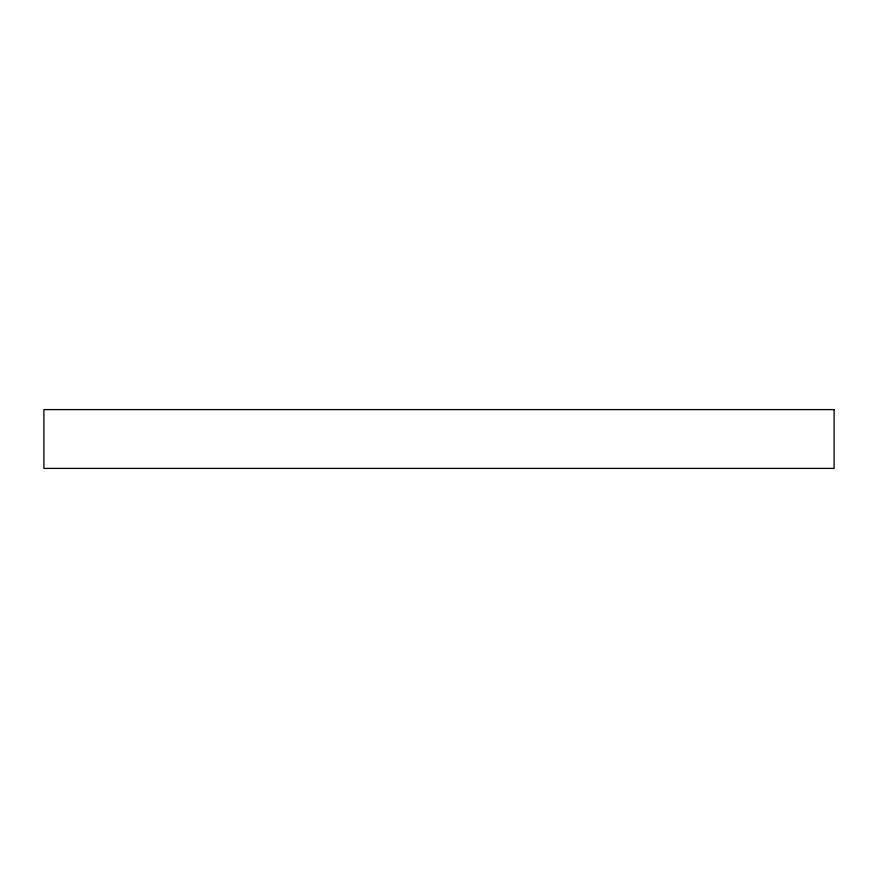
<?xml version="1.0" encoding="UTF-8"?>
<svg xmlns="http://www.w3.org/2000/svg" width="878" height="878" viewBox="0 0 878 878"><rect width="100%" height="100%" fill="white"/><g stroke="black" fill="none" stroke-linecap="round" stroke-linejoin="round"><path stroke-width="1.32" d="M834.1 409.598L43.9 409.598L43.9 468.402L834.1 468.402L834.1 409.598"/></g></svg>
